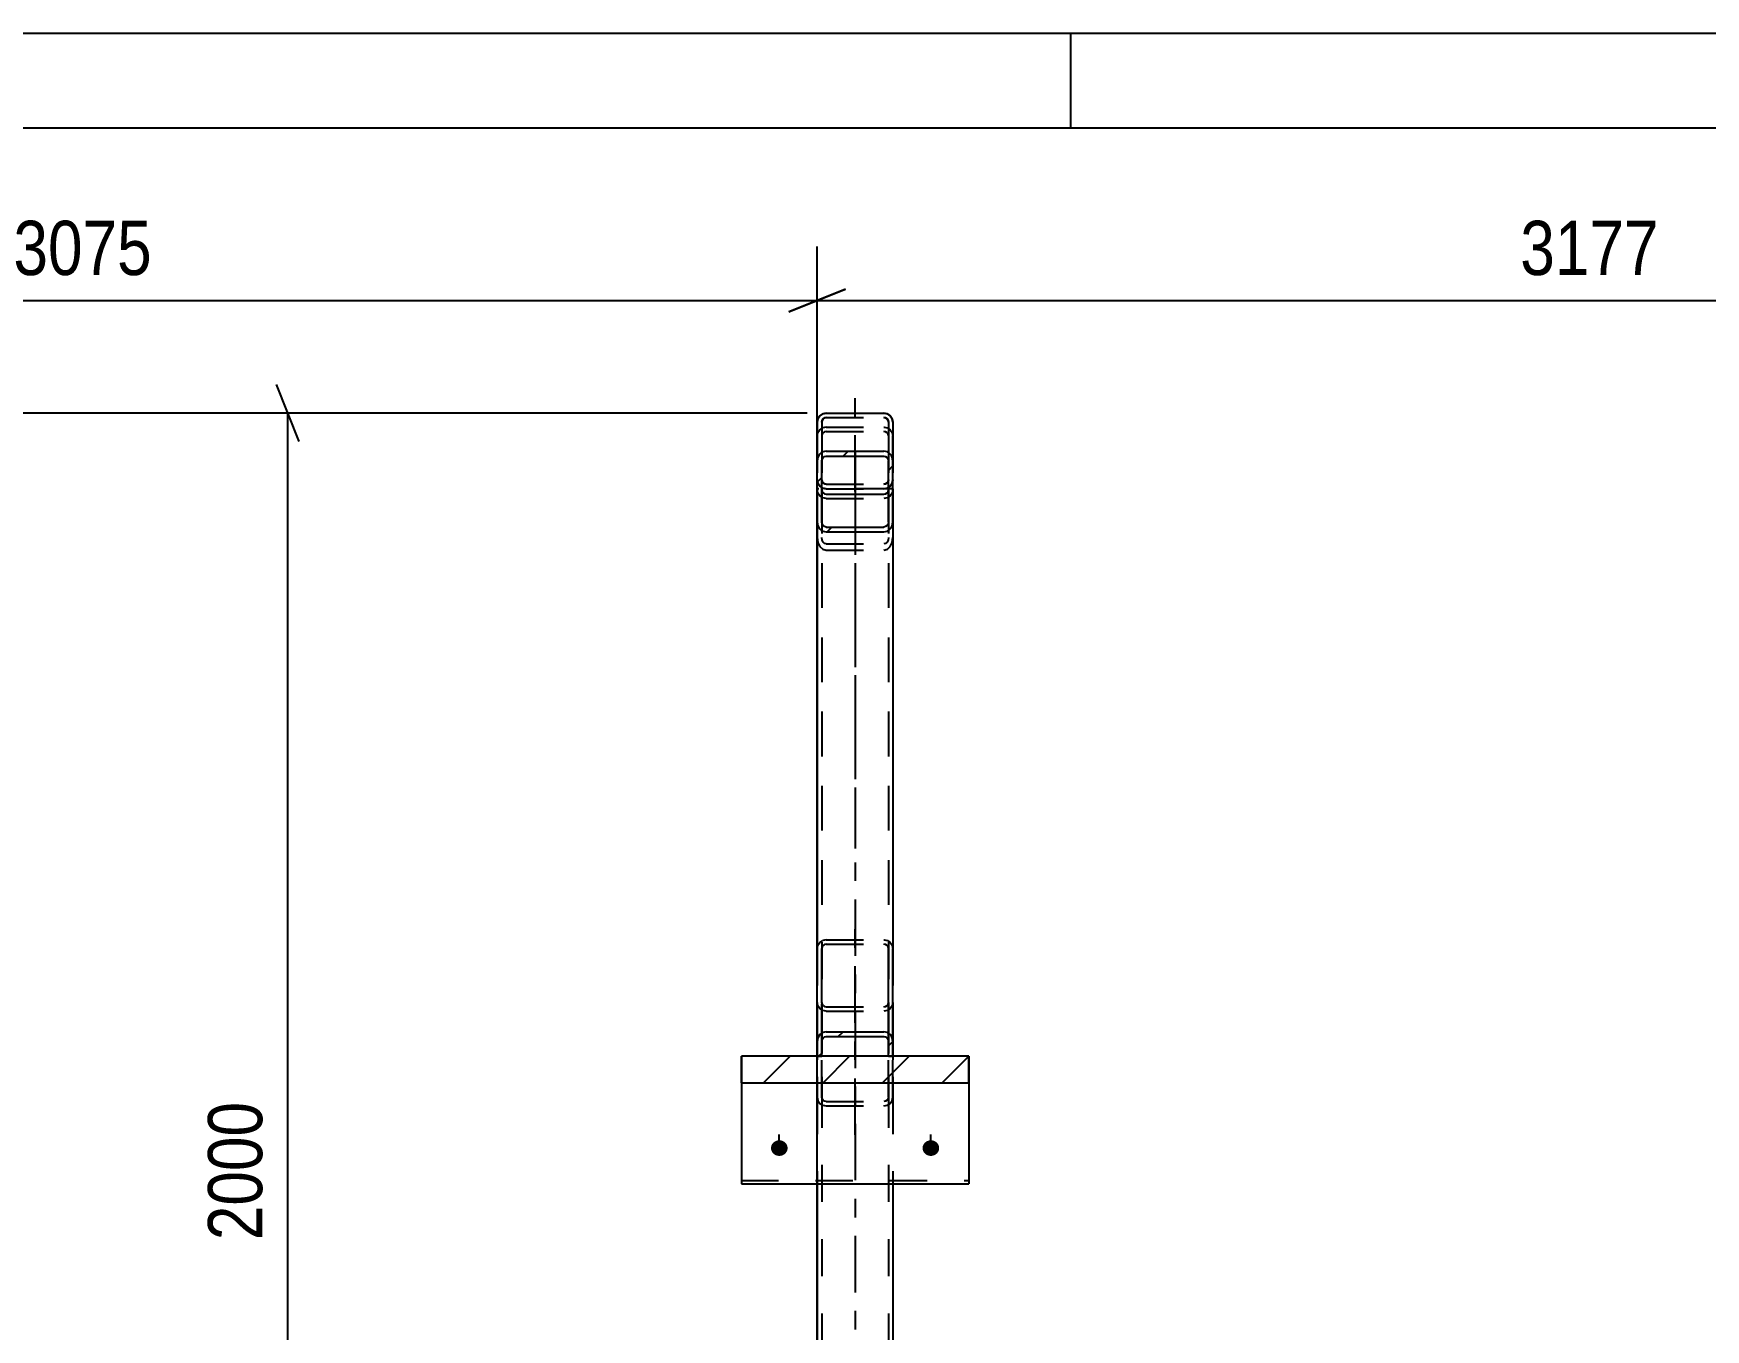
# Model space of a CAD drawing. Header units: millimetres. Extents: x -90 to 751, y -346 to 248.
# Drawn here: x 66 to 154.2, y 179.4 to 247.8 of the extents above; entities that cross this region are included whole.
import ezdxf

# ---------------------------------------------------------------- set-up
doc = ezdxf.new("R2010")
doc.units = ezdxf.units.MM
doc.linetypes.add('DXK_LINE_DOT2', pattern=[3.9198, 1.9599, -1.9599])
doc.linetypes.add('DXK_LINE_DOT3', pattern=[5.9187, 2.979, -0.9799, 0.9799, -0.9799])
doc.styles.add('Arial Narrow', font='ARIALN.TTF', dxfattribs={"height": 0.2})

# ---------------------------------------------------------------- blocks, each defined once
blk = doc.blocks.new('Unknown-389633021-1131')
at = {"color": 5, "linetype": 'Continuous'}
for p, q in [((750.741, 247.77), (-90.259, 247.77)), ((120.741, 242.77), (120.741, 247.77)), ((745.741, 242.77), (-85.259, 242.77))]:
    blk.add_line(p, q, dxfattribs=at)
blk = doc.blocks.new('Part-389633021-23409 - 11557')
at = {"linetype": 'Continuous'}
h = blk.add_hatch(dxfattribs=at)
h.set_pattern_fill('', scale=0.7, style=0, pattern_type=0)
h.set_pattern_definition([(45, (111.352, 194.5687), (-1.5715, 1.5715), [])])
h.paths.add_polyline_path([(111.352, 193.786), (111.352, 194.569), (111.316, 194.764), (111.211, 194.93), (111.056, 195.041), (110.872, 195.079), (107.832, 195.079), (107.648, 195.041), (107.493, 194.93), (107.389, 194.764), (107.352, 194.569), (107.352, 193.786), (107.592, 193.786), (107.592, 194.569), (107.61, 194.666), (107.662, 194.749), (107.74, 194.805), (107.832, 194.824), (110.872, 194.824), (110.964, 194.805), (111.042, 194.749), (111.094, 194.666), (111.112, 194.569), (111.112, 193.786)])
at = {"color": 7, "linetype": 'DXK_LINE_DOT3'}
blk.add_line((109.352, 189.635), (109.352, 201.46), dxfattribs=at)
at = {"color": 2, "linetype": 'Continuous'}
for p, q in [((107.352, 199.475), (107.389, 199.648)), ((107.352, 194.569), (107.352, 199.475)), ((107.389, 199.648), (107.493, 199.794)), ((107.493, 199.794), (107.648, 199.892)), ((107.821, 199.924), (107.648, 199.892)), ((110.883, 199.924), (111.056, 199.892)), ((111.056, 199.892), (111.212, 199.794)), ((111.212, 199.794), (111.316, 199.648)), ((111.316, 199.648), (111.352, 199.475)), ((111.352, 194.569), (111.352, 199.475)), ((107.832, 195.079), (107.648, 195.041)), ((107.832, 195.079), (110.872, 195.079)), ((111.056, 195.041), (110.872, 195.079)), ((107.389, 194.764), (107.352, 194.569)), ((107.352, 194.569), (107.352, 193.786)), ((107.592, 194.569), (107.61, 194.666)), ((107.592, 193.786), (107.592, 194.569)), ((107.61, 194.666), (107.662, 194.749)), ((107.662, 194.749), (107.74, 194.805)), ((107.74, 194.805), (107.832, 194.824)), ((107.832, 194.824), (110.872, 194.824)), ((110.872, 194.824), (110.964, 194.805)), ((110.964, 194.805), (111.042, 194.749)), ((111.042, 194.749), (111.094, 194.666)), ((111.094, 194.666), (111.112, 194.569)), ((111.112, 193.786), (111.112, 194.569)), ((111.352, 194.569), (111.316, 194.764)), ((111.352, 193.786), (111.352, 194.569)), ((107.352, 193.786), (107.592, 193.786)), ((111.112, 193.786), (111.352, 193.786))]:
    blk.add_line(p, q, dxfattribs=at)
at = {"color": 7, "linetype": 'DXK_LINE_DOT2'}
for p, q in [((107.352, 196.618), (107.352, 199.475)), ((107.61, 199.562), (107.592, 199.475)), ((107.592, 196.618), (107.592, 199.475)), ((107.592, 194.569), (107.592, 199.475)), ((107.662, 199.635), (107.61, 199.562)), ((107.74, 199.684), (107.662, 199.635)), ((107.832, 199.701), (107.74, 199.684)), ((107.832, 199.927), (107.821, 199.924)), ((107.832, 199.927), (110.872, 199.927)), ((107.832, 199.701), (110.872, 199.701)), ((110.872, 199.927), (110.883, 199.924)), ((110.964, 199.684), (110.872, 199.701)), ((111.042, 199.635), (110.964, 199.684)), ((111.094, 199.562), (111.042, 199.635)), ((111.112, 199.475), (111.094, 199.562)), ((111.112, 196.618), (111.112, 199.475)), ((111.112, 194.569), (111.112, 199.475)), ((111.352, 196.618), (111.352, 199.475)), ((107.352, 196.618), (107.352, 191.62)), ((107.389, 196.445), (107.352, 196.618)), ((107.493, 196.299), (107.389, 196.445)), ((107.648, 196.201), (107.493, 196.299)), ((107.592, 196.618), (107.592, 191.62)), ((107.61, 196.532), (107.592, 196.618)), ((107.648, 196.478), (107.61, 196.532)), ((107.662, 196.458), (107.648, 196.478)), ((107.832, 196.167), (107.648, 196.201)), ((107.662, 196.458), (107.74, 196.41)), ((107.74, 196.41), (107.832, 196.392)), ((107.832, 196.392), (110.872, 196.392)), ((107.832, 196.167), (110.872, 196.167)), ((110.872, 196.392), (110.964, 196.41)), ((111.056, 196.201), (110.872, 196.167)), ((110.964, 196.41), (111.042, 196.458)), ((111.042, 196.458), (111.056, 196.478)), ((111.056, 196.478), (111.094, 196.532)), ((111.212, 196.299), (111.056, 196.201)), ((111.094, 196.532), (111.112, 196.618)), ((111.112, 196.618), (111.112, 191.62)), ((111.316, 196.445), (111.212, 196.299)), ((111.352, 196.618), (111.316, 196.445)), ((111.352, 196.618), (111.352, 191.62)), ((107.352, 191.62), (107.352, 193.786)), ((107.592, 191.62), (107.592, 193.786)), ((111.112, 191.62), (111.112, 193.786)), ((111.352, 191.62), (111.352, 193.786)), ((107.352, 191.62), (107.389, 191.448)), ((107.61, 191.534), (107.592, 191.62)), ((107.662, 191.461), (107.61, 191.534)), ((111.094, 191.534), (111.042, 191.461)), ((111.112, 191.62), (111.094, 191.534)), ((111.316, 191.448), (111.352, 191.62)), ((107.389, 191.448), (107.493, 191.301)), ((107.493, 191.301), (107.648, 191.203)), ((107.648, 191.203), (107.832, 191.169)), ((107.74, 191.412), (107.662, 191.461)), ((107.832, 191.395), (107.74, 191.412)), ((107.832, 191.395), (110.872, 191.395)), ((107.832, 191.169), (110.872, 191.169)), ((110.964, 191.412), (110.872, 191.395)), ((110.872, 191.169), (111.056, 191.203)), ((111.042, 191.461), (110.964, 191.412)), ((111.056, 191.203), (111.211, 191.301)), ((111.211, 191.301), (111.316, 191.448))]:
    blk.add_line(p, q, dxfattribs=at)
at = {"color": 2, "linetype": 'Continuous'}
for centre, start, end in [((107.853, 194.588), 114.31232, 159.23466), ((110.851, 194.588), 20.76527, 65.68767)]:
    blk.add_arc(centre, 0.496, start, end, dxfattribs=at)
blk = doc.blocks.new('Part-389633021-11563 - 11557')
at = {"color": 2, "linetype": 'Continuous'}
for p, q in [((107.648, 227.698), (107.832, 227.734)), ((107.832, 227.734), (110.872, 227.734)), ((110.872, 227.734), (111.056, 227.698)), ((107.352, 227.254), (107.389, 227.438)), ((107.352, 227.254), (107.352, 226.538)), ((107.389, 227.438), (107.493, 227.594)), ((107.493, 227.594), (107.648, 227.698)), ((111.056, 227.698), (111.211, 227.594)), ((111.211, 227.594), (111.316, 227.438)), ((111.316, 227.438), (111.352, 227.254)), ((111.352, 227.254), (111.352, 226.539)), ((107.352, 221.975), (107.352, 199.475)), ((111.352, 221.975), (111.352, 199.476)), ((107.352, 187.059), (107.352, 175.983)), ((111.352, 187.059), (111.352, 175.983)), ((107.352, 167.8), (107.352, 147.735)), ((111.352, 147.735), (111.352, 167.8)), ((107.352, 147.735), (111.352, 147.735))]:
    blk.add_line(p, q, dxfattribs=at)
at = {"color": 7, "linetype": 'DXK_LINE_DOT2'}
for p, q in [((107.61, 227.346), (107.592, 227.254)), ((107.592, 227.254), (107.592, 147.735)), ((107.662, 227.424), (107.61, 227.346)), ((107.74, 227.476), (107.662, 227.424)), ((107.832, 227.494), (107.74, 227.476)), ((107.832, 227.494), (110.872, 227.494)), ((110.964, 227.476), (110.872, 227.494)), ((111.042, 227.424), (110.964, 227.476)), ((111.094, 227.346), (111.042, 227.424)), ((111.112, 227.254), (111.094, 227.346)), ((111.112, 227.254), (111.112, 147.735)), ((107.352, 226.538), (107.352, 221.975)), ((111.352, 226.539), (111.352, 221.975)), ((107.389, 224.031), (107.352, 224.214)), ((107.592, 224.214), (107.61, 224.122)), ((111.094, 224.122), (111.112, 224.214)), ((111.352, 224.214), (111.316, 224.031)), ((107.493, 223.875), (107.389, 224.031)), ((107.648, 223.771), (107.493, 223.875)), ((107.61, 224.122), (107.662, 224.045)), ((107.832, 223.734), (107.648, 223.771)), ((107.662, 224.045), (107.74, 223.993)), ((107.74, 223.993), (107.832, 223.974)), ((107.832, 223.974), (110.872, 223.974)), ((107.832, 223.734), (110.872, 223.734)), ((110.872, 223.974), (110.964, 223.993)), ((111.056, 223.771), (110.872, 223.734)), ((110.964, 223.993), (111.042, 224.045)), ((111.042, 224.045), (111.056, 224.066)), ((111.056, 224.066), (111.094, 224.122)), ((111.211, 223.875), (111.056, 223.771)), ((111.316, 224.031), (111.211, 223.875)), ((107.352, 199.475), (107.352, 187.059)), ((111.352, 199.476), (111.352, 187.059)), ((107.352, 175.983), (107.352, 167.8)), ((111.352, 175.983), (111.352, 167.8)), ((111.094, 147.735), (111.056, 147.735)), ((111.094, 147.735), (111.056, 147.735)), ((111.112, 147.735), (111.094, 147.735)), ((111.094, 147.735), (111.112, 147.735))]:
    blk.add_line(p, q, dxfattribs=at)
at = {"color": 7, "linetype": 'DXK_LINE_DOT3'}
blk.add_line((109.352, 225.734), (109.352, 147.735), dxfattribs=at)
blk = doc.blocks.new('Part-389633021-23410 - 11557')
at = {"linetype": 'Continuous'}
h = blk.add_hatch(dxfattribs=at)
h.set_pattern_fill('', scale=0.7, style=0, pattern_type=0)
h.set_pattern_definition([(45, (115.352, 193.7896), (-1.57154, 1.57154), [])])
h.paths.add_polyline_path([(115.352, 192.387), (115.352, 193.79), (103.352, 193.79), (103.352, 192.387)])
at = {"color": 7, "linetype": 'DXK_LINE_DOT2'}
for p, q in [((103.352, 193.79), (103.352, 192.387)), ((115.352, 193.79), (115.352, 192.387)), ((103.352, 187.224), (115.352, 187.224))]:
    blk.add_line(p, q, dxfattribs=at)
at = {"color": 2, "linetype": 'Continuous'}
for p, q in [((103.352, 192.387), (103.352, 193.79)), ((115.352, 193.79), (103.352, 193.79)), ((115.352, 192.387), (115.352, 193.79)), ((103.352, 192.387), (103.352, 187.059)), ((103.352, 192.387), (115.352, 192.387)), ((115.352, 192.387), (115.352, 187.059)), ((103.352, 187.059), (115.352, 187.059))]:
    blk.add_line(p, q, dxfattribs=at)
blk = doc.blocks.new('Part-389633021-11567 - 11557')
at = {"color": 7, "linetype": 'DXK_LINE_DOT2'}
for p, q in [((111.352, 223.734), (107.352, 223.734)), ((107.352, 223.734), (107.352, 203.053)), ((107.592, 223.734), (107.592, 203.053)), ((111.112, 223.734), (111.112, 203.053)), ((111.352, 223.734), (111.352, 203.053)), ((107.352, 221.159), (107.389, 220.909)), ((107.389, 220.909), (107.493, 220.697)), ((107.493, 220.697), (107.648, 220.556)), ((107.61, 221.034), (107.592, 221.159)), ((107.662, 220.928), (107.61, 221.034)), ((107.74, 220.857), (107.662, 220.928)), ((107.832, 220.832), (107.74, 220.857)), ((107.832, 220.832), (110.872, 220.832)), ((110.964, 220.857), (110.872, 220.832)), ((111.042, 220.928), (110.964, 220.857)), ((111.094, 221.034), (111.042, 220.928)), ((111.056, 220.556), (111.211, 220.697)), ((111.112, 221.159), (111.094, 221.034)), ((111.211, 220.697), (111.316, 220.909)), ((111.316, 220.909), (111.352, 221.159)), ((107.648, 220.556), (107.832, 220.506)), ((107.832, 220.506), (110.872, 220.506)), ((110.872, 220.506), (111.056, 220.556))]:
    blk.add_line(p, q, dxfattribs=at)
at = {"color": 7, "linetype": 'DXK_LINE_DOT3'}
blk.add_line((109.352, 223.226), (109.352, 204.748), dxfattribs=at)
blk = doc.blocks.new('Bolt-389633021-23414 - 11557')
at = {"linetype": 'Continuous'}
blk.add_hatch(color=1, dxfattribs=at).paths.add_polyline_path([(105.353, 189.352), (105.444, 189.343), (105.532, 189.316), (105.611, 189.273), (105.68, 189.215), (105.734, 189.145), (105.771, 189.066), (105.79, 188.982), (105.79, 188.895), (105.771, 188.811), (105.734, 188.732), (105.68, 188.662), (105.611, 188.604), (105.532, 188.561), (105.444, 188.534), (105.353, 188.525), (105.261, 188.534), (105.174, 188.561), (105.094, 188.604), (105.026, 188.662), (104.972, 188.732), (104.934, 188.811), (104.915, 188.895), (104.915, 188.982), (104.934, 189.066), (104.972, 189.145), (105.026, 189.215), (105.094, 189.273), (105.174, 189.316), (105.261, 189.343)])
at = {"color": 1, "linetype": 'Continuous'}
blk.add_line((105.353, 188.597), (105.353, 189.664), dxfattribs=at)
blk = doc.blocks.new('Part-389633021-11617 - 11557')
at = {"color": 2, "linetype": 'Continuous'}
for p, q in [((107.832, 227.734), (107.648, 227.698)), ((107.832, 227.734), (110.872, 227.734)), ((111.056, 227.698), (110.872, 227.734)), ((107.389, 227.438), (107.352, 227.254)), ((107.493, 227.594), (107.389, 227.438)), ((107.648, 227.698), (107.493, 227.594)), ((111.211, 227.594), (111.056, 227.698)), ((111.316, 227.438), (111.211, 227.594)), ((111.352, 227.254), (111.316, 227.438))]:
    blk.add_line(p, q, dxfattribs=at)
at = {"color": 7, "linetype": 'DXK_LINE_DOT2'}
for p, q in [((107.352, 224.214), (107.352, 227.254)), ((107.592, 227.254), (107.61, 227.346)), ((107.592, 227.254), (107.592, 224.214)), ((107.61, 227.346), (107.662, 227.424)), ((107.662, 227.424), (107.74, 227.476)), ((107.74, 227.476), (107.832, 227.494)), ((107.832, 227.494), (110.872, 227.494)), ((110.872, 227.494), (110.964, 227.476)), ((110.964, 227.476), (111.042, 227.424)), ((111.042, 227.424), (111.094, 227.346)), ((111.094, 227.346), (111.112, 227.254)), ((111.112, 227.254), (111.112, 224.214)), ((111.352, 227.254), (111.352, 224.214)), ((107.352, 224.214), (107.389, 224.031)), ((107.61, 224.122), (107.592, 224.214)), ((111.112, 224.214), (111.094, 224.122)), ((111.316, 224.031), (111.352, 224.214)), ((107.389, 224.031), (107.493, 223.875)), ((107.493, 223.875), (107.648, 223.771)), ((107.662, 224.045), (107.61, 224.122)), ((107.648, 223.771), (107.832, 223.734)), ((107.74, 223.993), (107.662, 224.045)), ((107.832, 223.974), (107.74, 223.993)), ((107.832, 223.974), (110.872, 223.974)), ((107.832, 223.734), (110.872, 223.734)), ((110.964, 223.993), (110.872, 223.974)), ((110.872, 223.734), (111.056, 223.771)), ((111.042, 224.045), (110.964, 223.993)), ((111.042, 224.045), (111.056, 224.066)), ((111.056, 224.066), (111.094, 224.122)), ((111.056, 223.771), (111.211, 223.875)), ((111.211, 223.875), (111.316, 224.031))]:
    blk.add_line(p, q, dxfattribs=at)
at = {"color": 7, "linetype": 'DXK_LINE_DOT3'}
blk.add_line((109.352, 225.734), (109.352, 225.734), dxfattribs=at)
blk = doc.blocks.new('Bolt-389633021-23415 - 11557')
at = {"linetype": 'Continuous'}
blk.add_hatch(color=1, dxfattribs=at).paths.add_polyline_path([(113.353, 189.352), (113.444, 189.343), (113.532, 189.316), (113.611, 189.273), (113.68, 189.215), (113.734, 189.145), (113.771, 189.066), (113.79, 188.982), (113.79, 188.895), (113.771, 188.811), (113.734, 188.732), (113.68, 188.662), (113.611, 188.604), (113.532, 188.561), (113.444, 188.534), (113.353, 188.525), (113.261, 188.534), (113.174, 188.561), (113.094, 188.604), (113.026, 188.662), (112.972, 188.732), (112.934, 188.811), (112.915, 188.895), (112.915, 188.982), (112.934, 189.066), (112.972, 189.145), (113.026, 189.215), (113.094, 189.273), (113.174, 189.316), (113.261, 189.343)])
at = {"color": 1, "linetype": 'Continuous'}
blk.add_line((113.353, 188.597), (113.353, 189.664), dxfattribs=at)
blk = doc.blocks.new('Part-389633021-23411 - 11557')
at = {"linetype": 'Continuous'}
h = blk.add_hatch(dxfattribs=at)
h.set_pattern_fill('', scale=0.7, style=0, pattern_type=0)
h.set_pattern_definition([(45, (111.0558, 221.503), (-1.57154, 1.57154), [])])
h.paths.add_polyline_path([(110.872, 221.464), (111.056, 221.503), (111.212, 221.614), (111.316, 221.779), (111.352, 221.975), (111.352, 225.209), (111.316, 225.404), (111.212, 225.57), (111.056, 225.681), (110.872, 225.72), (107.832, 225.72), (107.648, 225.681), (107.493, 225.57), (107.389, 225.404), (107.352, 225.209), (107.352, 221.975), (107.389, 221.779), (107.493, 221.614), (107.648, 221.503), (107.832, 221.464)])
h.paths.add_polyline_path([(107.74, 221.739), (107.662, 221.794), (107.61, 221.877), (107.592, 221.975), (107.592, 225.209), (107.61, 225.307), (107.662, 225.39), (107.74, 225.445), (107.832, 225.464), (110.872, 225.464), (110.964, 225.445), (111.042, 225.39), (111.094, 225.307), (111.112, 225.209), (111.112, 221.975), (111.094, 221.877), (111.042, 221.794), (110.964, 221.739), (110.872, 221.719), (107.832, 221.719)])
at = {"color": 7, "linetype": 'DXK_LINE_DOT3'}
blk.add_line((109.352, 223.592), (109.352, 228.523), dxfattribs=at)
at = {"color": 2, "linetype": 'Continuous'}
for p, q in [((107.389, 226.711), (107.493, 226.857)), ((107.493, 226.857), (107.648, 226.955)), ((107.821, 226.987), (107.648, 226.955)), ((110.883, 226.987), (111.056, 226.955)), ((111.056, 226.955), (111.212, 226.857)), ((111.212, 226.857), (111.316, 226.711)), ((107.352, 226.538), (107.389, 226.711)), ((107.352, 225.209), (107.352, 226.538)), ((111.316, 226.711), (111.352, 226.538)), ((111.352, 225.209), (111.352, 226.538)), ((107.389, 225.404), (107.352, 225.209)), ((107.352, 221.975), (107.352, 225.209)), ((107.592, 225.209), (107.61, 225.307)), ((107.592, 221.975), (107.592, 225.209)), ((107.61, 225.307), (107.662, 225.39)), ((107.832, 225.72), (107.648, 225.681)), ((107.662, 225.39), (107.74, 225.445)), ((107.74, 225.445), (107.832, 225.464)), ((107.832, 225.72), (110.872, 225.72)), ((107.832, 225.464), (110.872, 225.464)), ((111.056, 225.681), (110.872, 225.72)), ((110.872, 225.464), (110.964, 225.445)), ((110.964, 225.445), (111.042, 225.39)), ((111.042, 225.39), (111.094, 225.307)), ((111.094, 225.307), (111.112, 225.209)), ((111.112, 221.975), (111.112, 225.209)), ((111.352, 225.209), (111.316, 225.404)), ((111.352, 221.975), (111.352, 225.209)), ((107.592, 223.681), (107.61, 223.595)), ((107.61, 223.595), (107.662, 223.521)), ((107.662, 223.521), (107.74, 223.473)), ((107.74, 223.473), (107.832, 223.455)), ((107.832, 223.455), (110.872, 223.455)), ((110.872, 223.455), (110.964, 223.473)), ((110.964, 223.473), (111.042, 223.521)), ((111.042, 223.521), (111.094, 223.595)), ((111.094, 223.595), (111.112, 223.681)), ((107.352, 221.975), (107.389, 221.779)), ((107.61, 221.877), (107.592, 221.975)), ((107.662, 221.794), (107.61, 221.877)), ((107.74, 221.739), (107.662, 221.794)), ((107.832, 221.719), (107.74, 221.739)), ((107.832, 221.719), (110.872, 221.719)), ((110.964, 221.739), (110.872, 221.719)), ((111.042, 221.794), (110.964, 221.739)), ((111.094, 221.877), (111.042, 221.794)), ((111.112, 221.975), (111.094, 221.877)), ((111.316, 221.779), (111.352, 221.975)), ((107.648, 221.503), (107.832, 221.464)), ((107.832, 221.464), (110.872, 221.464)), ((110.872, 221.464), (111.056, 221.503))]:
    blk.add_line(p, q, dxfattribs=at)
at = {"color": 7, "linetype": 'DXK_LINE_DOT2'}
for p, q in [((107.832, 226.99), (107.821, 226.987)), ((107.832, 226.99), (110.872, 226.99)), ((110.872, 226.99), (110.883, 226.987)), ((107.352, 223.681), (107.352, 226.538)), ((107.61, 226.625), (107.592, 226.538)), ((107.592, 226.538), (107.592, 225.209)), ((107.592, 226.538), (107.592, 223.681)), ((107.662, 226.698), (107.61, 226.625)), ((107.74, 226.747), (107.662, 226.698)), ((107.832, 226.764), (107.74, 226.747)), ((107.832, 226.764), (110.872, 226.764)), ((110.964, 226.747), (110.872, 226.764)), ((111.042, 226.698), (110.964, 226.747)), ((111.094, 226.625), (111.042, 226.698)), ((111.112, 226.538), (111.094, 226.625)), ((111.112, 226.538), (111.112, 225.209)), ((111.112, 226.538), (111.112, 223.681)), ((111.352, 226.538), (111.352, 223.681)), ((107.352, 221.975), (107.352, 223.681)), ((107.389, 223.508), (107.352, 223.681)), ((107.493, 223.362), (107.389, 223.508)), ((107.648, 223.264), (107.493, 223.362)), ((107.592, 221.975), (107.592, 223.681)), ((111.212, 223.362), (111.056, 223.264)), ((111.112, 221.975), (111.112, 223.681)), ((111.316, 223.508), (111.212, 223.362)), ((111.352, 223.681), (111.316, 223.508)), ((111.352, 221.975), (111.352, 223.681)), ((107.832, 223.23), (107.648, 223.264)), ((107.832, 223.23), (110.872, 223.23)), ((111.056, 223.264), (110.872, 223.23))]:
    blk.add_line(p, q, dxfattribs=at)
at = {"color": 2, "linetype": 'Continuous'}
for centre, start, end in [((107.853, 225.229), 114.31232, 159.23466), ((110.851, 225.229), 20.76527, 65.68767), ((107.853, 221.955), 200.76527, 245.68767), ((110.851, 221.955), 294.31232, 339.23466)]:
    blk.add_arc(centre, 0.496, start, end, dxfattribs=at)
blk = doc.blocks.new('StraightDimension-389633021-13363 - 11557')
at = {"color": 7, "linetype": 'Continuous'}
for p, q in [((80.008, 226.234), (78.808, 229.234)), ((106.832, 227.734), (76.558, 227.734)), ((79.408, 147.735), (79.408, 227.734)), ((78.808, 149.235), (80.008, 146.235)), ((106.389, 147.735), (76.558, 147.735))]:
    blk.add_line(p, q, dxfattribs=at)
at = {"color": 0}
blk.add_wipeout([(78.658, 191.991), (74.458, 191.991), (74.458, 183.478), (78.658, 183.478)], dxfattribs=at)
at = {"color": 3, "style": 'Arial Narrow'}
blk.add_text('2000', height=2.8633, rotation=90.00021, dxfattribs=at).set_placement((78.058, 184.078))
blk = doc.blocks.new('StraightDimension-389633021-14875 - 11557')
at = {"color": 7, "linetype": 'Continuous'}
for p, q in [((107.352, 178.709), (107.352, 236.519)), ((188.892, 148.735), (188.892, 236.519)), ((108.852, 234.269), (105.852, 233.069)), ((187.392, 233.069), (190.392, 234.269)), ((107.352, 233.669), (188.892, 233.669))]:
    blk.add_line(p, q, dxfattribs=at)
at = {"color": 0}
blk.add_wipeout([(152.378, 234.419), (152.378, 238.619), (143.866, 238.619), (143.866, 234.419)], dxfattribs=at)
at = {"color": 3, "style": 'Arial Narrow'}
blk.add_text('3177', height=2.8633, dxfattribs=at).set_placement((144.466, 235.019))
blk = doc.blocks.new('StraightDimension-389633021-13385 - 11557')
at = {"color": 7, "linetype": 'Continuous'}
blk.add_line((106.832, 227.734), (8.902, 227.734), dxfattribs=at)
blk = doc.blocks.new('StraightDimension-389633021-14876 - 11557')
at = {"color": 7, "linetype": 'Continuous'}
for p, q in [((29.812, 148.735), (29.812, 236.519)), ((107.352, 178.709), (107.352, 236.519)), ((31.312, 234.269), (28.312, 233.069)), ((105.852, 233.069), (108.852, 234.269)), ((29.812, 233.669), (107.352, 233.669))]:
    blk.add_line(p, q, dxfattribs=at)
at = {"color": 0}
blk.add_wipeout([(72.838, 234.419), (72.838, 238.619), (64.326, 238.619), (64.326, 234.419)], dxfattribs=at)
at = {"color": 3, "style": 'Arial Narrow'}
blk.add_text('3075', height=2.8633, dxfattribs=at).set_placement((64.926, 235.019))

msp = doc.modelspace()

# ---------------------------------------------------------------- block references
for name in ['Unknown-389633021-1131', 'Part-389633021-23411 - 11557', 'Part-389633021-11563 - 11557', 'Part-389633021-11617 - 11557', 'Part-389633021-11567 - 11557', 'Part-389633021-23409 - 11557', 'Part-389633021-23410 - 11557', 'Bolt-389633021-23414 - 11557', 'Bolt-389633021-23415 - 11557']:
    msp.add_blockref(name, (0, 0))

# ---------------------------------------------------------------- next in the draw order: block references
msp.add_blockref('StraightDimension-389633021-13363 - 11557', (0, 0))

# ---------------------------------------------------------------- next in the draw order: block references
msp.add_blockref('StraightDimension-389633021-14875 - 11557', (0, 0))

# ---------------------------------------------------------------- next in the draw order: block references
msp.add_blockref('StraightDimension-389633021-13385 - 11557', (0, 0))

# ---------------------------------------------------------------- next in the draw order: block references
msp.add_blockref('StraightDimension-389633021-14876 - 11557', (0, 0))

doc.saveas('drawing.dxf')
